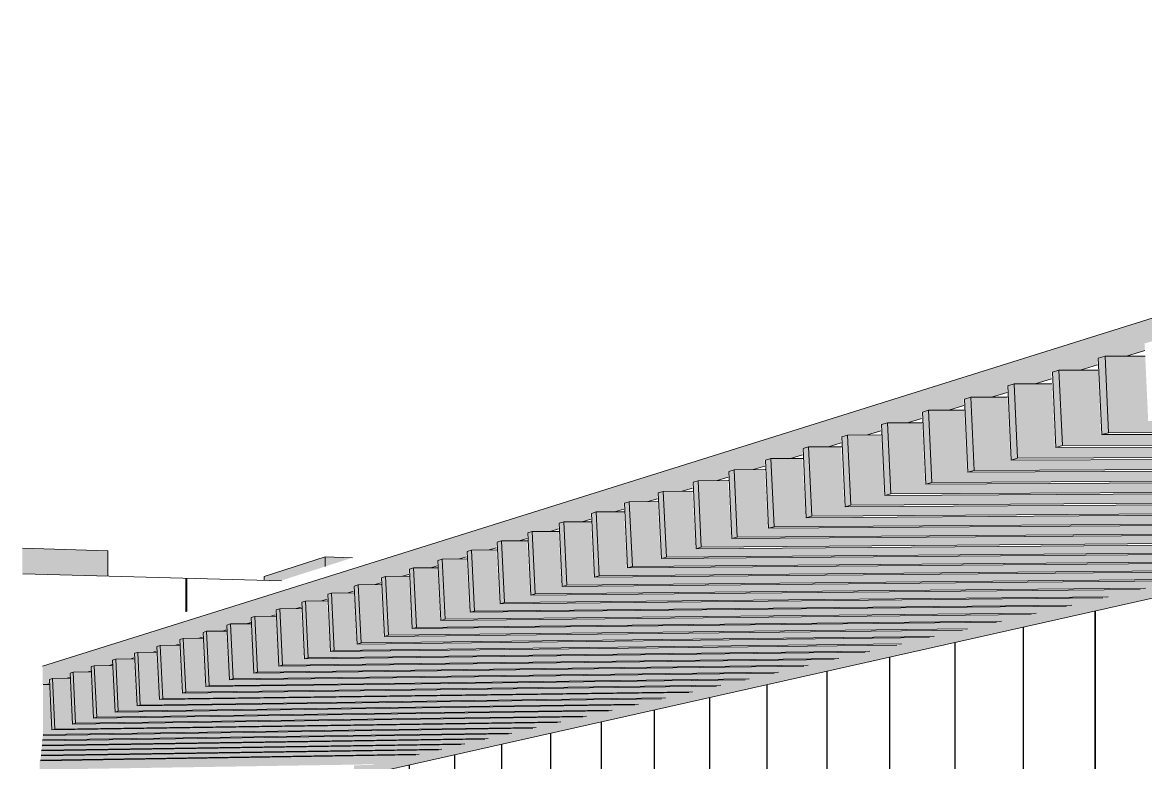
# Model space of a CAD drawing. Header units: inches. Extents: x 30681 to 92461, y -36095 to 66.
# Drawn here: x 30682.535 to 30682.6339, y 60.0481 to 60.1133 of the extents above; entities that cross this region are included whole.
import ezdxf

# ---------------------------------------------------------------- set-up
doc = ezdxf.new("R2010")
doc.units = ezdxf.units.IN
doc.header["$MEASUREMENT"] = 0
for name, color, linetype, lineweight in [('A-CLNG', 13, 'Continuous', 13), ('A-ROOF', 132, 'Continuous', 13), ('A-WALL-PATT', 111, 'Continuous', 13), ('L-SITE-WALL', 31, 'Continuous', 13), ('M-EQPM', 50, 'Continuous', 9), ('S-BEAM', 12, 'Continuous', 9)]:
    doc.layers.add(name, color=color, linetype=linetype, lineweight=lineweight)

# ---------------------------------------------------------------- blocks, each defined once
blk = doc.blocks.new('FP_30-Entrance - Xcel')
at = {"layer": 'A-WALL-PATT', "lineweight": 9}
for p, q in [((-2804.207281, 60.029693), (-2804.207281, 60.06787)), ((-2804.20724, 59.990707), (-2804.20724, 60.067879)), ((-2804.214971, 59.990945), (-2804.214971, 60.066139)), ((-2804.214932, 60.02894), (-2804.214932, 60.066148)), ((-2804.222278, 60.028216), (-2804.222278, 60.064494)), ((-2804.222241, 59.991169), (-2804.222241, 60.064502)), ((-2804.229231, 59.991385), (-2804.229231, 60.062929)), ((-2804.229196, 60.027535), (-2804.229196, 60.062937)), ((-2804.235855, 60.026879), (-2804.235855, 60.061438)), ((-2804.235821, 59.991588), (-2804.235821, 60.061445)), ((-2804.242171, 59.991784), (-2804.242171, 60.060016)), ((-2804.242139, 60.02626), (-2804.242139, 60.060023)), ((-2804.248202, 60.025663), (-2804.248202, 60.058658)), ((-2804.248172, 59.991969), (-2804.248172, 60.058665)), ((-2804.253967, 59.992147), (-2804.253967, 60.05736)), ((-2804.253937, 60.025098), (-2804.253937, 60.057367)), ((-2804.259481, 60.024552), (-2804.259481, 60.056119)), ((-2804.259453, 59.992316), (-2804.259453, 60.056125)), ((-2804.264762, 59.99248), (-2804.264762, 60.05493)), ((-2804.264735, 60.024035), (-2804.264735, 60.054936)), ((-2804.269824, 60.023533), (-2804.269824, 60.05379)), ((-2804.269798, 59.992635), (-2804.269798, 60.053796)), ((-2804.27468, 59.992785), (-2804.27468, 60.052697)), ((-2804.274656, 60.023057), (-2804.274656, 60.052703)), ((-2804.279343, 60.022596), (-2804.279343, 60.051648)), ((-2804.279319, 59.992928), (-2804.279319, 60.051653)), ((-2804.283823, 59.993067), (-2804.283823, 60.050639)), ((-2804.283801, 60.022157), (-2804.283801, 60.050644)), ((-2804.292279, 59.993328), (-2804.292279, 60.048735)), ((-2804.292258, 60.021324), (-2804.292258, 60.04874)), ((-2804.288132, 60.02173), (-2804.288132, 60.049669)), ((-2804.28811, 59.993199), (-2804.28811, 60.049674)), ((-2804.296273, 60.020928), (-2804.296273, 60.047836)), ((-2804.296253, 59.99345), (-2804.296253, 60.047841)), ((-2804.207281, 60.029693), (-2804.214932, 60.02894)), ((-2804.207281, 60.029491), (-2804.214932, 60.028743)), ((-2804.207281, 59.951723), (-2804.207281, 60.029491)), ((-2804.222278, 60.028216), (-2804.229196, 60.027535)), ((-2804.222278, 60.028024), (-2804.229196, 60.027347)), ((-2804.222278, 59.954125), (-2804.222278, 60.028024)), ((-2804.214932, 59.952948), (-2804.214932, 60.028743)), ((-2804.229196, 59.955233), (-2804.229196, 60.027347)), ((-2804.235855, 60.026879), (-2804.242139, 60.02626)), ((-2804.235855, 60.026696), (-2804.242139, 60.026081)), ((-2804.242139, 59.957305), (-2804.242139, 60.026081)), ((-2804.235855, 59.956299), (-2804.235855, 60.026696)), ((-2804.248202, 60.025663), (-2804.253937, 60.025098)), ((-2804.248202, 60.025488), (-2804.253937, 60.024927)), ((-2804.248202, 59.958276), (-2804.248202, 60.025488)), ((-2804.259481, 60.024552), (-2804.264735, 60.024035)), ((-2804.259481, 60.024385), (-2804.264735, 60.023871)), ((-2804.259481, 59.960082), (-2804.259481, 60.024385)), ((-2804.253937, 59.959194), (-2804.253937, 60.024927)), ((-2804.269824, 60.023533), (-2804.274656, 60.023057)), ((-2804.269824, 60.023373), (-2804.274656, 60.022901)), ((-2804.269824, 59.961738), (-2804.269824, 60.023373)), ((-2804.264735, 59.960923), (-2804.264735, 60.023871)), ((-2804.279343, 60.022596), (-2804.283801, 60.022157)), ((-2804.279343, 60.022442), (-2804.283801, 60.022006)), ((-2804.279343, 59.963263), (-2804.279343, 60.022442)), ((-2804.274656, 59.962512), (-2804.274656, 60.022901)), ((-2804.288132, 60.02173), (-2804.292258, 60.021324)), ((-2804.288132, 60.021582), (-2804.292258, 60.021179)), ((-2804.292258, 59.965331), (-2804.292258, 60.021179)), ((-2804.288132, 59.96467), (-2804.288132, 60.021582)), ((-2804.283801, 59.963976), (-2804.283801, 60.022006)), ((-2804.296273, 60.020928), (-2804.300103, 60.020551)), ((-2804.296273, 60.020786), (-2804.300103, 60.020411)), ((-2804.296273, 59.965974), (-2804.296273, 60.020786)), ((-2804.292279, 59.993328), (-2804.296253, 59.99345)), ((-2804.296253, 59.993308), (-2804.292279, 59.993183)), ((-2804.296253, 59.965828), (-2804.296253, 59.993308)), ((-2804.292279, 59.965189), (-2804.292279, 59.993183)), ((-2804.283823, 59.993067), (-2804.28811, 59.993199)), ((-2804.28811, 59.993052), (-2804.283823, 59.992917)), ((-2804.28811, 59.964519), (-2804.28811, 59.993052)), ((-2804.283823, 59.963829), (-2804.283823, 59.992917)), ((-2804.27468, 59.992785), (-2804.279319, 59.992928)), ((-2804.279319, 59.992775), (-2804.27468, 59.992629)), ((-2804.279319, 59.963105), (-2804.279319, 59.992775)), ((-2804.27468, 59.962359), (-2804.27468, 59.992629)), ((-2804.264762, 59.99248), (-2804.269798, 59.992635)), ((-2804.269798, 59.992475), (-2804.264762, 59.992316)), ((-2804.269798, 59.961574), (-2804.269798, 59.992475)), ((-2804.264762, 59.960764), (-2804.264762, 59.992316)), ((-2804.253967, 59.992147), (-2804.259453, 59.992316)), ((-2804.259453, 59.992149), (-2804.253967, 59.991976)), ((-2804.259453, 59.959911), (-2804.259453, 59.992149)), ((-2804.253967, 59.959028), (-2804.253967, 59.991976)), ((-2804.242171, 59.991784), (-2804.248172, 59.991969)), ((-2804.248172, 59.991794), (-2804.242171, 59.991605)), ((-2804.248172, 59.958097), (-2804.248172, 59.991794)), ((-2804.242171, 59.957132), (-2804.242171, 59.991605)), ((-2804.229231, 59.991385), (-2804.235821, 59.991588)), ((-2804.235821, 59.991405), (-2804.229231, 59.991197)), ((-2804.235821, 59.956111), (-2804.235821, 59.991405)), ((-2804.229231, 59.955051), (-2804.229231, 59.991197)), ((-2804.214971, 59.990945), (-2804.222241, 59.991169)), ((-2804.222241, 59.990977), (-2804.214971, 59.990748)), ((-2804.222241, 59.953927), (-2804.222241, 59.990977)), ((-2804.214971, 59.952758), (-2804.214971, 59.990748)), ((-2804.205878, 59.990665), (-2804.20724, 59.990707)), ((-2804.20724, 59.990505), (-2804.205878, 59.990462)), ((-2804.20724, 59.951515), (-2804.20724, 59.990505)), ((-2804.300103, 59.966587), (-2804.296273, 59.965974)), ((-2804.292258, 59.965331), (-2804.288132, 59.96467)), ((-2804.283801, 59.963976), (-2804.279343, 59.963263)), ((-2804.274656, 59.962512), (-2804.269824, 59.961738)), ((-2804.264735, 59.960923), (-2804.259481, 59.960082)), ((-2804.253937, 59.959194), (-2804.248202, 59.958276)), ((-2804.242139, 59.957305), (-2804.235855, 59.956299)), ((-2804.229196, 59.955233), (-2804.222278, 59.954125)), ((-2804.214932, 59.952948), (-2804.207281, 59.951723))]:
    blk.add_line(p, q, dxfattribs=at)
blk = doc.blocks.new('FP_32-Entrance - Xcel')
at = {"layer": 'A-WALL-PATT', "lineweight": 9}
for p, q in [((-2804.315946, 60.061356), (-2804.315946, 60.064319)), ((-2804.315845, 60.061389), (-2804.315845, 60.064316))]:
    blk.add_line(p, q, dxfattribs=at)

msp = doc.modelspace()

# ---------------------------------------------------------------- hatches: boundary and pattern name
at = {"layer": 'A-CLNG'}
msp.add_hatch(color=256, dxfattribs=at).paths.add_polyline_path([(30682.535861, 60.040375), (30682.544131, 60.042267), (30682.544131, 60.042759), (30682.56451, 60.047404), (30682.56589, 60.047346), (30682.56589, 60.047135), (30682.6594, 60.068212), (30682.6594, 60.069032), (30682.665182, 60.07035), (30682.667135, 60.070284), (30682.667135, 60.069929), (30682.703396, 60.078093), (30682.703668, 60.078117), (30682.704333, 60.078234), (30682.704333, 60.078156), (30682.704378, 60.078166), (30682.704378, 60.078277), (30682.805586, 60.101031), (30682.805794, 60.101034), (30682.805794, 60.101099), (30682.806697, 60.101331), (30682.806697, 60.102255), (30682.857817, 60.113867), (30682.857817, 60.114257), (30682.873855, 60.117912), (30682.875364, 60.117853), (30682.954906, 60.135921), (30682.954906, 60.136386), (30683.233541, 60.199932), (30683.233219, 60.199974), (30683.233219, 60.200511), (30683.228742, 60.199487), (30683.201492, 60.201623), (30683.201492, 60.193254), (30683.197036, 60.192235), (30683.171703, 60.194064), (30683.171703, 60.186441), (30683.167555, 60.185492), (30683.143943, 60.187066), (30683.143943, 60.180092), (30683.140072, 60.179207), (30683.118011, 60.180566), (30683.118011, 60.174161), (30683.11439, 60.173333), (30683.093733, 60.174513), (30683.093733, 60.168608), (30683.090339, 60.167832), (30683.070955, 60.16886), (30683.070955, 60.163399), (30683.067767, 60.162669), (30683.049542, 60.163567), (30683.049542, 60.158501), (30683.046542, 60.157815), (30683.029376, 60.158602), (30683.029376, 60.153889), (30683.026547, 60.153242), (30683.01035, 60.153933), (30683.01035, 60.149537), (30683.007679, 60.148927), (30682.99237, 60.149535), (30682.99237, 60.145425), (30682.989844, 60.144847), (30682.975353, 60.145385), (30682.975353, 60.141533), (30682.97296, 60.140986), (30682.959223, 60.141461), (30682.959223, 60.137844), (30682.956953, 60.137325), (30682.943913, 60.137745), (30682.943913, 60.134342), (30682.941756, 60.133849), (30682.929361, 60.134222), (30682.929361, 60.131014), (30682.927309, 60.130545), (30682.915513, 60.130876), (30682.915513, 60.127847), (30682.913559, 60.1274), (30682.902318, 60.127694), (30682.902318, 60.124829), (30682.900455, 60.124403), (30682.889732, 60.124664), (30682.889732, 60.12195), (30682.887954, 60.121544), (30682.877713, 60.121776), (30682.877713, 60.119202), (30682.876015, 60.118813), (30682.866225, 60.119019), (30682.866225, 60.116574), (30682.8646, 60.116202), (30682.855232, 60.116386), (30682.855232, 60.11406), (30682.853676, 60.113704), (30682.844703, 60.113867), (30682.844703, 60.111652), (30682.843212, 60.111311), (30682.834609, 60.111455), (30682.834609, 60.109343), (30682.833179, 60.109016), (30682.824924, 60.109144), (30682.824924, 60.107128), (30682.823552, 60.106814), (30682.815624, 60.106928), (30682.815624, 60.105001), (30682.814306, 60.104699), (30682.806686, 60.1048), (30682.806686, 60.102957), (30682.805419, 60.102667), (30682.79809, 60.102755), (30682.79809, 60.100991), (30682.79687, 60.100712), (30682.789816, 60.100789), (30682.789816, 60.099098), (30682.788641, 60.09883), (30682.781846, 60.098898), (30682.781846, 60.097275), (30682.780714, 60.097016), (30682.774163, 60.097076), (30682.774163, 60.095518), (30682.773003, 60.095269), (30682.766754, 60.09532), (30682.766754, 60.093824), (30682.765701, 60.093583), (30682.759603, 60.093627), (30682.759603, 60.092188), (30682.758586, 60.091956), (30682.752697, 60.091994), (30682.752697, 60.090609), (30682.751714, 60.090384), (30682.746023, 60.090416), (30682.746023, 60.089082), (30682.745074, 60.088865), (30682.739571, 60.088892), (30682.739571, 60.087607), (30682.738488, 60.087397), (30682.733329, 60.087419), (30682.733329, 60.086179), (30682.73244, 60.085976), (30682.727287, 60.085993), (30682.727287, 60.084797), (30682.726427, 60.0846), (30682.721436, 60.084614), (30682.721418, 60.083455), (30682.720602, 60.083268), (30682.715767, 60.083269), (30682.715767, 60.082162), (30682.714959, 60.081977), (30682.710271, 60.081984), (30682.710271, 60.080905), (30682.709487, 60.080726), (30682.70494, 60.08073), (30682.70494, 60.079686), (30682.704181, 60.079512), (30682.699768, 60.079513), (30682.699768, 60.078503), (30682.699031, 60.078335), (30682.694748, 60.078333), (30682.694748, 60.077355), (30682.694032, 60.077191), (30682.689872, 60.077178), (30682.689872, 60.07624), (30682.689176, 60.076081), (30682.685135, 60.076075), (30682.685125, 60.075154), (30682.684458, 60.075002), (30682.68053, 60.074994), (30682.68053, 60.074103), (30682.679873, 60.073953), (30682.676053, 60.073944), (30682.676053, 60.073079), (30682.675413, 60.072933), (30682.671697, 60.072922), (30682.671697, 60.072083), (30682.671075, 60.071941), (30682.667459, 60.071929), (30682.667459, 60.071114), (30682.666854, 60.070975), (30682.663334, 60.07096), (30682.663334, 60.07017), (30682.662744, 60.070035), (30682.659316, 60.070021), (30682.659316, 60.069251), (30682.658742, 60.06912), (30682.655402, 60.069104), (30682.655402, 60.068356), (30682.654843, 60.068228), (30682.651588, 60.068212), (30682.651588, 60.067484), (30682.651043, 60.067359), (30682.647871, 60.067342), (30682.647871, 60.066633), (30682.647339, 60.066512), (30682.644245, 60.066494), (30682.644245, 60.065804), (30682.643727, 60.065686), (30682.640709, 60.065667), (30682.640709, 60.064996), (30682.640204, 60.06488), (30682.637259, 60.06486), (30682.637259, 60.064206), (30682.636765, 60.064094), (30682.633892, 60.064073), (30682.633892, 60.063436), (30682.63341, 60.063326), (30682.630604, 60.063305), (30682.630604, 60.062684), (30682.630133, 60.062577), (30682.627393, 60.062556), (30682.627393, 60.06195), (30682.626934, 60.061845), (30682.624257, 60.061823), (30682.624257, 60.061233), (30682.623808, 60.06113), (30682.621193, 60.061108), (30682.621193, 60.060532), (30682.620754, 60.060431), (30682.618197, 60.060393), (30682.618197, 60.059847), (30682.617769, 60.059749), (30682.615269, 60.059726), (30682.615269, 60.059177), (30682.61485, 60.059081), (30682.612406, 60.059059), (30682.612406, 60.058522), (30682.611996, 60.058428), (30682.609606, 60.058406), (30682.609606, 60.057882), (30682.609204, 60.05779), (30682.606866, 60.057767), (30682.606866, 60.057255), (30682.606473, 60.057165), (30682.604184, 60.057142), (30682.604184, 60.056642), (30682.6038, 60.056554), (30682.60156, 60.056531), (30682.60156, 60.056042), (30682.601184, 60.055956), (30682.59899, 60.055932), (30682.598984, 60.055453), (30682.598622, 60.05537), (30682.596474, 60.055346), (30682.596474, 60.054878), (30682.596114, 60.054796), (30682.59398, 60.054772), (30682.59398, 60.054308), (30682.593657, 60.054234), (30682.591596, 60.054211), (30682.591596, 60.053763), (30682.59125, 60.053683), (30682.58923, 60.05363), (30682.58923, 60.053222), (30682.588891, 60.053144), (30682.586912, 60.05312), (30682.586912, 60.052691), (30682.586579, 60.052615), (30682.584639, 60.052592), (30682.584639, 60.052171), (30682.584313, 60.052097), (30682.582371, 60.052073), (30682.582371, 60.051653), (30682.582091, 60.051589), (30682.580225, 60.051549), (30682.580225, 60.051162), (30682.579912, 60.05109), (30682.578082, 60.051036), (30682.578082, 60.050672), (30682.577774, 60.050601), (30682.575979, 60.050578), (30682.575979, 60.050191), (30682.575677, 60.050122), (30682.573916, 60.050099), (30682.573916, 60.049719), (30682.57362, 60.049651), (30682.571891, 60.049628), (30682.571891, 60.049256), (30682.5716, 60.049189), (30682.569904, 60.049166), (30682.569904, 60.048801), (30682.569618, 60.048736), (30682.566037, 60.048687), (30682.566037, 60.047917), (30682.565762, 60.047854), (30682.564156, 60.047831), (30682.564156, 60.047487), (30682.563886, 60.047425), (30682.562308, 60.047402), (30682.562308, 60.047064), (30682.562043, 60.047003), (30682.560493, 60.046981), (30682.560493, 60.046649), (30682.560232, 60.046589), (30682.556957, 60.046537), (30682.556957, 60.04584), (30682.556705, 60.045783), (30682.553541, 60.045735), (30682.553541, 60.045059), (30682.553298, 60.045003), (30682.551877, 60.044962), (30682.551877, 60.044678), (30682.551638, 60.044624), (30682.548631, 60.044577), (30682.548631, 60.043936), (30682.5484, 60.043883), (30682.547048, 60.043832), (30682.547048, 60.043574), (30682.546821, 60.043522), (30682.543959, 60.043476), (30682.543959, 60.042868), (30682.543739, 60.042817), (30682.542452, 60.042796), (30682.542452, 60.042523), (30682.542236, 60.042473), (30682.538073, 60.042374), (30682.538073, 60.041521), (30682.537867, 60.041474), (30682.535861, 60.04144), (30682.535861, 60.040858)], flags=0)
at = {"layer": 'A-ROOF'}
msp.add_hatch(color=256, dxfattribs=at).paths.add_polyline_path([(30682.53673, 60.054951), (30682.537115, 60.054955), (30682.537291, 60.055009), (30682.537271, 60.055408), (30682.537533, 60.055488), (30682.538912, 60.055502), (30682.539107, 60.055562), (30682.539087, 60.055965), (30682.539354, 60.056047), (30682.540746, 60.05606), (30682.54096, 60.056125), (30682.54094, 60.056533), (30682.541212, 60.056616), (30682.542617, 60.05663), (30682.542851, 60.056701), (30682.542831, 60.057113), (30682.543108, 60.057198), (30682.544527, 60.057211), (30682.544781, 60.057288), (30682.544761, 60.057704), (30682.545044, 60.057791), (30682.546476, 60.057804), (30682.546752, 60.057888), (30682.546731, 60.058308), (30682.54702, 60.058397), (30682.548466, 60.05841), (30682.548764, 60.0585), (30682.548743, 60.058925), (30682.549038, 60.059016), (30682.550498, 60.059028), (30682.550819, 60.059126), (30682.550798, 60.059555), (30682.5511, 60.059648), (30682.552574, 60.05966), (30682.552919, 60.059765), (30682.552897, 60.060199), (30682.553206, 60.060293), (30682.554694, 60.060305), (30682.555064, 60.060418), (30682.555043, 60.060856), (30682.555358, 60.060953), (30682.556861, 60.060964), (30682.557257, 60.061085), (30682.557235, 60.061529), (30682.557558, 60.061627), (30682.559076, 60.061638), (30682.559499, 60.061767), (30682.559477, 60.062216), (30682.559806, 60.062317), (30682.56134, 60.062328), (30682.561791, 60.062465), (30682.561769, 60.062918), (30682.562106, 60.063022), (30682.563656, 60.063032), (30682.564136, 60.063178), (30682.564114, 60.063637), (30682.564459, 60.063743), (30682.566024, 60.063753), (30682.566535, 60.063909), (30682.566513, 60.064373), (30682.566866, 60.064481), (30682.568448, 60.06449), (30682.568991, 60.064656), (30682.568968, 60.065125), (30682.569329, 60.065236), (30682.570927, 60.065245), (30682.571504, 60.065421), (30682.571481, 60.065896), (30682.57185, 60.066009), (30682.573466, 60.066018), (30682.574077, 60.066204), (30682.574054, 60.066685), (30682.574433, 60.066801), (30682.576066, 60.066809), (30682.576713, 60.067006), (30682.57669, 60.067492), (30682.577077, 60.067611), (30682.578728, 60.067619), (30682.579414, 60.067828), (30682.57939, 60.06832), (30682.579787, 60.068442), (30682.581456, 60.068449), (30682.582181, 60.06867), (30682.582157, 60.069169), (30682.582564, 60.069293), (30682.584252, 60.0693), (30682.585018, 60.069533), (30682.584994, 60.070038), (30682.585412, 60.070166), (30682.587118, 60.070172), (30682.587928, 60.070419), (30682.587903, 60.07093), (30682.588331, 60.071061), (30682.590057, 60.071067), (30682.590912, 60.071327), (30682.590887, 60.071845), (30682.591327, 60.07198), (30682.593073, 60.071984), (30682.593975, 60.072259), (30682.59395, 60.072784), (30682.5944, 60.072922), (30682.596167, 60.072926), (30682.597118, 60.073215), (30682.597093, 60.073747), (30682.597556, 60.073889), (30682.599343, 60.073892), (30682.600346, 60.074198), (30682.60032, 60.074737), (30682.600796, 60.074882), (30682.602604, 60.074885), (30682.603662, 60.075207), (30682.603636, 60.075753), (30682.604124, 60.075903), (30682.605954, 60.075904), (30682.607069, 60.076244), (30682.607042, 60.076797), (30682.607544, 60.076951), (30682.609397, 60.076952), (30682.610571, 60.077309), (30682.610544, 60.077871), (30682.611061, 60.078029), (30682.612936, 60.078029), (30682.614173, 60.078405), (30682.614146, 60.078975), (30682.614677, 60.079138), (30682.616575, 60.079137), (30682.617878, 60.079533), (30682.617851, 60.080111), (30682.618397, 60.080278), (30682.62032, 60.080276), (30682.621691, 60.080694), (30682.621664, 60.08128), (30682.622226, 60.081452), (30682.624173, 60.081449), (30682.625618, 60.081888), (30682.62559, 60.082483), (30682.626169, 60.082661), (30682.628141, 60.082656), (30682.629662, 60.083119), (30682.629634, 60.083723), (30682.63023, 60.083906), (30682.632229, 60.0839), (30682.63383, 60.084387), (30682.633801, 60.085001), (30682.634416, 60.085189), (30682.636445, 60.085183), (30682.638127, 60.085695), (30682.638097, 60.086318), (30682.638732, 60.086512), (30682.640792, 60.086506), (30682.642559, 60.087044), (30682.642529, 60.087676), (30682.643184, 60.087877), (30682.645276, 60.087871), (30682.647133, 60.088436), (30682.647103, 60.089078), (30682.647778, 60.089286), (30682.649904, 60.089279), (30682.651855, 60.089873), (30682.651825, 60.090526), (30682.652523, 60.09074), (30682.654683, 60.090733), (30682.656734, 60.091358), (30682.656703, 60.092022), (30682.657424, 60.092243), (30682.65962, 60.092236), (30682.661776, 60.092892), (30682.661745, 60.093567), (30682.662491, 60.093796), (30682.664723, 60.093789), (30682.666991, 60.094479), (30682.666959, 60.095166), (30682.667731, 60.095402), (30682.670001, 60.095395), (30682.672387, 60.096121), (30682.672355, 60.09682), (30682.673153, 60.097065), (30682.675462, 60.097057), (30682.677974, 60.097821), (30682.677942, 60.098532), (30682.678768, 60.098786), (30682.681118, 60.098778), (30682.683762, 60.099583), (30682.683729, 60.100307), (30682.684586, 60.100569), (30682.686978, 60.100561), (30682.689763, 60.101409), (30682.689729, 60.102146), (30682.690618, 60.102419), (30682.693053, 60.10241), (30682.695987, 60.103303), (30682.695953, 60.104054), (30682.696876, 60.104337), (30682.69941, 60.104345), (30682.702449, 60.10527), (30682.702414, 60.106035), (30682.703372, 60.106329), (30682.705899, 60.106319), (30682.709161, 60.107312), (30682.709126, 60.108092), (30682.710122, 60.108398), (30682.712697, 60.108388), (30682.716139, 60.109436), (30682.716104, 60.110231), (30682.717139, 60.110549), (30682.719765, 60.110539), (30682.723399, 60.111645), (30682.723363, 60.112457), (30682.72444, 60.112787), (30682.727119, 60.112777), (30682.730958, 60.113945), (30682.730921, 60.114774), (30682.732043, 60.115118), (30682.734776, 60.115107), (30682.738835, 60.116343), (30682.738797, 60.117189), (30682.739968, 60.117547), (30682.74262, 60.117494), (30682.747051, 60.118843), (30682.747012, 60.119707), (30682.748233, 60.120081), (30682.750932, 60.120024), (30682.755627, 60.121453), (30682.755588, 60.122336), (30682.756863, 60.122727), (30682.759609, 60.122665), (30682.764588, 60.12418), (30682.764549, 60.125083), (30682.765882, 60.125492), (30682.768677, 60.125424), (30682.773962, 60.127032), (30682.773921, 60.127956), (30682.775317, 60.128384), (30682.778162, 60.128311), (30682.783775, 60.130019), (30682.783734, 60.130964), (30682.785196, 60.131413), (30682.788094, 60.131333), (30682.794062, 60.133149), (30682.79402, 60.134118), (30682.795553, 60.134588), (30682.798506, 60.134501), (30682.804856, 60.136434), (30682.804813, 60.137426), (30682.806423, 60.13792), (30682.809432, 60.137826), (30682.816196, 60.139885), (30682.816152, 60.140903), (30682.817845, 60.141422), (30682.820912, 60.14132), (30682.822995, 60.141954), (30682.822806, 60.146377), (30682.53673, 60.05657), (30682.53673, 60.056191)], flags=0)
at = {"layer": 'M-EQPM'}
for points in [[(30682.542489, 60.064512), (30682.542489, 60.066746), (30682.53496, 60.066962), (30682.53496, 60.064721)], [(30682.557687, 60.064094), (30682.56164, 60.065354), (30682.56164, 60.066197), (30682.556246, 60.064457), (30682.556246, 60.064135)], [(30682.56164, 60.065354), (30682.564033, 60.066129), (30682.56164, 60.066197), (30682.56164, 60.065779)]]:
    msp.add_hatch(color=256, dxfattribs=at).paths.add_polyline_path(points, flags=0)
at = {"layer": 'S-BEAM'}
for points in [[(30682.63004, 60.076979), (30682.630637, 60.077147), (30682.630327, 60.083893), (30682.62973, 60.08371), (30682.629998, 60.077879)], [(30682.630637, 60.077147), (30682.694748, 60.077355), (30682.694748, 60.078333), (30682.634129, 60.078164), (30682.633866, 60.083894), (30682.630327, 60.083893)], [(30682.625991, 60.075839), (30682.626571, 60.076003), (30682.626265, 60.082648), (30682.625685, 60.08247)], [(30682.626571, 60.076003), (30682.689872, 60.07624), (30682.689872, 60.077188), (30682.629959, 60.076989), (30682.629698, 60.082651), (30682.626265, 60.082648)], [(30682.62206, 60.074733), (30682.622623, 60.074892), (30682.622321, 60.08144), (30682.621759, 60.081267), (30682.622042, 60.075137)], [(30682.622623, 60.074892), (30682.685135, 60.075156), (30682.685135, 60.076075), (30682.625912, 60.075849), (30682.625654, 60.081444), (30682.622321, 60.08144), (30682.622612, 60.075135)], [(30682.618243, 60.073659), (30682.61879, 60.073813), (30682.618491, 60.080266), (30682.617945, 60.080099), (30682.618174, 60.075146)], [(30682.61879, 60.073813), (30682.68053, 60.074103), (30682.68053, 60.074994), (30682.621983, 60.074742), (30682.621728, 60.080272), (30682.618491, 60.080266), (30682.618728, 60.075145)], [(30682.614533, 60.072615), (30682.615065, 60.072764), (30682.61477, 60.079126), (30682.614239, 60.078963), (30682.614416, 60.075156)], [(30682.615065, 60.072764), (30682.676053, 60.073079), (30682.676053, 60.073944), (30682.618168, 60.073667), (30682.617915, 60.079133), (30682.61477, 60.079126), (30682.614954, 60.075154)], [(30682.610928, 60.0716), (30682.611444, 60.071745), (30682.611153, 60.078018), (30682.610637, 60.07786), (30682.610762, 60.075165)], [(30682.611444, 60.071745), (30682.671697, 60.072083), (30682.671697, 60.072922), (30682.61446, 60.072623), (30682.61421, 60.078026), (30682.611153, 60.078018), (30682.611286, 60.075164)], [(30682.607421, 60.070613), (30682.607924, 60.070754), (30682.607636, 60.07694), (30682.607134, 60.076786), (30682.607209, 60.075174)], [(30682.607924, 60.070754), (30682.667459, 60.071114), (30682.667459, 60.071929), (30682.610856, 60.071608), (30682.610608, 60.07695), (30682.607636, 60.07694), (30682.607719, 60.075173)], [(30682.60401, 60.069653), (30682.604499, 60.06979), (30682.604215, 60.075892), (30682.603727, 60.075742), (30682.603753, 60.075183)], [(30682.604499, 60.06979), (30682.663334, 60.07017), (30682.663334, 60.070962), (30682.607351, 60.070621), (30682.607064, 60.075903), (30682.604215, 60.075892), (30682.604248, 60.075182)], [(30682.600691, 60.068719), (30682.601167, 60.068853), (30682.600886, 60.074872), (30682.600411, 60.074726)], [(30682.601167, 60.068853), (30682.659316, 60.069251), (30682.659316, 60.070021), (30682.603942, 60.06966), (30682.603658, 60.074884), (30682.600886, 60.074872)], [(30682.597459, 60.067809), (30682.597923, 60.067939), (30682.597645, 60.073879), (30682.597182, 60.073737)], [(30682.597923, 60.067939), (30682.655402, 60.068356), (30682.655402, 60.069104), (30682.600624, 60.068726), (30682.600344, 60.073891), (30682.597645, 60.073879)], [(30682.594312, 60.066923), (30682.594763, 60.06705), (30682.594489, 60.072912), (30682.594038, 60.072774)], [(30682.594763, 60.06705), (30682.651588, 60.067484), (30682.651588, 60.068212), (30682.597394, 60.067816), (30682.597117, 60.072925), (30682.594489, 60.072912)], [(30682.591246, 60.06606), (30682.591686, 60.066184), (30682.591415, 60.07197), (30682.590975, 60.071835)], [(30682.591686, 60.066184), (30682.647871, 60.066633), (30682.647871, 60.067342), (30682.594248, 60.06693), (30682.593975, 60.071984), (30682.591415, 60.07197)], [(30682.588258, 60.065219), (30682.588687, 60.06534), (30682.588419, 60.071052), (30682.587991, 60.070921)], [(30682.588687, 60.06534), (30682.644245, 60.065804), (30682.644245, 60.066494), (30682.591184, 60.066067), (30682.590913, 60.071066), (30682.588419, 60.071052)], [(30682.585345, 60.0644), (30682.585763, 60.064517), (30682.585498, 60.070157), (30682.585081, 60.070029)], [(30682.585763, 60.064517), (30682.640709, 60.064996), (30682.640709, 60.065667), (30682.588197, 60.065225), (30682.58793, 60.070172), (30682.585498, 60.070157)], [(30682.582505, 60.0636), (30682.582912, 60.063715), (30682.58265, 60.069284), (30682.582243, 60.06916)], [(30682.582912, 60.063715), (30682.637259, 60.064206), (30682.637259, 60.06486), (30682.585285, 60.064405), (30682.585021, 60.0693), (30682.58265, 60.069284)], [(30682.57703, 60.062059), (30682.577418, 60.062169), (30682.577162, 60.067603), (30682.576774, 60.067484)], [(30682.577418, 60.062169), (30682.630604, 60.062684), (30682.630604, 60.063305), (30682.579677, 60.062826), (30682.579418, 60.067619), (30682.577162, 60.067603)], [(30682.579734, 60.06282), (30682.580131, 60.062932), (30682.579873, 60.068433), (30682.579475, 60.068311)], [(30682.580131, 60.062932), (30682.633892, 60.063436), (30682.633892, 60.064073), (30682.582446, 60.063606), (30682.582185, 60.068449), (30682.579873, 60.068433)], [(30682.574391, 60.061317), (30682.57477, 60.061423), (30682.574517, 60.066792), (30682.574138, 60.066676)], [(30682.57477, 60.061423), (30682.627393, 60.06195), (30682.627393, 60.062556), (30682.576974, 60.062064), (30682.576718, 60.066809), (30682.574517, 60.066792)], [(30682.571814, 60.060591), (30682.572184, 60.060695), (30682.571934, 60.066001), (30682.571564, 60.065887), (30682.571782, 60.061265)], [(30682.572184, 60.060695), (30682.624257, 60.061233), (30682.624257, 60.061823), (30682.574336, 60.061322), (30682.574083, 60.066018), (30682.571934, 60.066001), (30682.572157, 60.061264)], [(30682.569298, 60.059883), (30682.569659, 60.059985), (30682.569411, 60.065228), (30682.56905, 60.065117), (30682.569232, 60.061271)], [(30682.569659, 60.059985), (30682.621193, 60.060532), (30682.621193, 60.061108), (30682.571761, 60.060596), (30682.571511, 60.065245), (30682.569411, 60.065228), (30682.569599, 60.06127)], [(30682.564438, 60.058515), (30682.564783, 60.058612), (30682.56454, 60.063735), (30682.564195, 60.06363), (30682.564307, 60.061281)], [(30682.564783, 60.058612), (30682.615269, 60.059205), (30682.615269, 60.059726), (30682.566788, 60.059196), (30682.566543, 60.063753), (30682.56454, 60.063735), (30682.564656, 60.06128)], [(30682.56684, 60.059191), (30682.567193, 60.059291), (30682.566948, 60.064473), (30682.566595, 60.064365), (30682.566741, 60.061276)], [(30682.567193, 60.059291), (30682.618197, 60.059847), (30682.618197, 60.060409), (30682.569245, 60.059888), (30682.568998, 60.064491), (30682.566948, 60.064473), (30682.567099, 60.061275)], [(30682.56209, 60.057854), (30682.562427, 60.057949), (30682.562187, 60.063014), (30682.56185, 60.062911), (30682.561927, 60.061286)], [(30682.562427, 60.057949), (30682.612406, 60.058528), (30682.612406, 60.059059), (30682.564387, 60.05852), (30682.564145, 60.063032), (30682.562187, 60.063014), (30682.562269, 60.061285)], [(30682.55755, 60.056577), (30682.557872, 60.056667), (30682.557637, 60.06162), (30682.557315, 60.061521), (30682.557326, 60.061295)], [(30682.557872, 60.056667), (30682.606866, 60.057255), (30682.606866, 60.057767), (30682.559746, 60.057212), (30682.559509, 60.061639), (30682.557637, 60.06162), (30682.557652, 60.061294)], [(30682.559794, 60.057208), (30682.560124, 60.057301), (30682.559887, 60.062309), (30682.559557, 60.062208), (30682.559601, 60.06129)], [(30682.560124, 60.057301), (30682.609606, 60.057882), (30682.609606, 60.058406), (30682.562041, 60.057859), (30682.561801, 60.062328), (30682.559887, 60.062309), (30682.559935, 60.06129)], [(30682.555354, 60.055959), (30682.55567, 60.056047), (30682.555437, 60.060946), (30682.555121, 60.060849)], [(30682.55567, 60.056047), (30682.604184, 60.05668), (30682.604184, 60.057142), (30682.557502, 60.056581), (30682.557267, 60.060964), (30682.555437, 60.060946)], [(30682.551104, 60.054762), (30682.551406, 60.054847), (30682.551177, 60.059641), (30682.550876, 60.059548)], [(30682.551406, 60.054847), (30682.59899, 60.055454), (30682.59899, 60.055932), (30682.55316, 60.055358), (30682.55293, 60.05966), (30682.551177, 60.059641)], [(30682.553206, 60.055354), (30682.553515, 60.055441), (30682.553284, 60.060286), (30682.552976, 60.060192)], [(30682.553515, 60.055441), (30682.60156, 60.056059), (30682.60156, 60.056531), (30682.555308, 60.055962), (30682.555075, 60.060305), (30682.553284, 60.060286)], [(30682.549046, 60.054183), (30682.54934, 60.054307), (30682.549115, 60.059009), (30682.54882, 60.058919), (30682.54904, 60.054307)], [(30682.549342, 60.054266), (30682.596474, 60.054878), (30682.596474, 60.055346), (30682.551059, 60.054766), (30682.550831, 60.059028), (30682.549115, 60.059009), (30682.54934, 60.054307)], [(30682.545058, 60.053061), (30682.545342, 60.053141), (30682.54512, 60.057785), (30682.544836, 60.057698), (30682.544998, 60.054315)], [(30682.545342, 60.053141), (30682.591596, 60.053763), (30682.591596, 60.054211), (30682.546988, 60.053619), (30682.546764, 60.057804), (30682.54512, 60.057785), (30682.545286, 60.054314)], [(30682.547031, 60.053616), (30682.547321, 60.053698), (30682.547097, 60.058391), (30682.546807, 60.058302), (30682.546998, 60.054311)], [(30682.547321, 60.053698), (30682.593981, 60.054318), (30682.593981, 60.054772), (30682.549002, 60.054187), (30682.548776, 60.058409), (30682.547097, 60.058391), (30682.547291, 60.05431)], [(30682.543126, 60.052517), (30682.543403, 60.052595), (30682.543184, 60.057192), (30682.542906, 60.057106), (30682.543039, 60.054318)], [(30682.543403, 60.052595), (30682.58923, 60.053222), (30682.58923, 60.05366), (30682.545016, 60.053064), (30682.544794, 60.05721), (30682.543184, 60.057192), (30682.543321, 60.054318)], [(30682.539377, 60.051462), (30682.539644, 60.051537), (30682.539428, 60.056041), (30682.539161, 60.055959), (30682.53924, 60.054325)], [(30682.539644, 60.051537), (30682.584639, 60.052171), (30682.584639, 60.052592), (30682.541191, 60.051987), (30682.540974, 60.05606), (30682.539428, 60.056041), (30682.53951, 60.054325)], [(30682.541232, 60.051984), (30682.541504, 60.052061), (30682.541287, 60.05661), (30682.541015, 60.056527), (30682.54112, 60.054322)], [(30682.541504, 60.052061), (30682.586912, 60.052691), (30682.586912, 60.05312), (30682.543084, 60.05252), (30682.542865, 60.056629), (30682.541287, 60.05661), (30682.541396, 60.054321)], [(30682.536778, 60.050531), (30682.580225, 60.051162), (30682.580225, 60.051565), (30682.537519, 60.050953), (30682.537306, 60.054954), (30682.536778, 60.054948), (30682.536778, 60.054331)], [(30682.537558, 60.05095), (30682.53782, 60.051024), (30682.537606, 60.055483), (30682.537345, 60.055403), (30682.537397, 60.054329)], [(30682.53782, 60.051024), (30682.582372, 60.051661), (30682.582372, 60.052073), (30682.539337, 60.051465), (30682.539121, 60.055501), (30682.537606, 60.055483), (30682.537662, 60.054328)], [(30682.536733, 60.050063), (30682.578082, 60.050672), (30682.578082, 60.051067), (30682.536733, 60.050451)], [(30682.536646, 60.049156), (30682.573916, 60.049719), (30682.573916, 60.050099), (30682.536646, 60.049542), (30682.536646, 60.049477)], [(30682.536689, 60.049605), (30682.575979, 60.050191), (30682.575979, 60.050578), (30682.536689, 60.049959)], [(30682.536562, 60.048285), (30682.569904, 60.048801), (30682.569904, 60.049166), (30682.536562, 60.048656), (30682.536562, 60.04854)], [(30682.536603, 60.048716), (30682.571891, 60.049256), (30682.571891, 60.049628), (30682.536603, 60.049073), (30682.536603, 60.049004)], [(30682.536481, 60.047449), (30682.566037, 60.047917), (30682.566037, 60.048687), (30682.536481, 60.048229), (30682.536481, 60.048087)]]:
    msp.add_hatch(color=256, dxfattribs=at).paths.add_polyline_path(points, flags=0)

# ---------------------------------------------------------------- linework, layer by layer
at = {"layer": 'A-ROOF'}
for p, q in [((30682.53673, 60.05657), (30682.822806, 60.146377)), ((30682.63383, 60.084387), (30682.632228, 60.0839)), ((30682.629662, 60.083119), (30682.628141, 60.082656)), ((30682.625618, 60.081888), (30682.624173, 60.081449)), ((30682.621691, 60.080694), (30682.62032, 60.080276)), ((30682.617878, 60.079533), (30682.616575, 60.079137)), ((30682.614173, 60.078405), (30682.612936, 60.078029)), ((30682.610571, 60.077309), (30682.609397, 60.076952)), ((30682.607069, 60.076244), (30682.605954, 60.075904)), ((30682.603662, 60.075207), (30682.602604, 60.074885)), ((30682.600346, 60.074198), (30682.599343, 60.073892)), ((30682.597118, 60.073215), (30682.596167, 60.072926)), ((30682.593975, 60.072259), (30682.593073, 60.071984)), ((30682.590912, 60.071327), (30682.590057, 60.071067)), ((30682.585018, 60.069533), (30682.584252, 60.0693)), ((30682.587928, 60.070419), (30682.587118, 60.070172)), ((30682.582181, 60.06867), (30682.581456, 60.068449)), ((30682.579414, 60.067828), (30682.578728, 60.067619)), ((30682.576713, 60.067006), (30682.576066, 60.066809)), ((30682.574077, 60.066204), (30682.573466, 60.066018)), ((30682.568991, 60.064656), (30682.568448, 60.06449)), ((30682.571504, 60.065421), (30682.570927, 60.065245)), ((30682.566535, 60.063909), (30682.566024, 60.063753)), ((30682.564136, 60.063178), (30682.563656, 60.063032)), ((30682.559499, 60.061767), (30682.559076, 60.061638)), ((30682.561791, 60.062465), (30682.56134, 60.062328)), ((30682.557257, 60.061085), (30682.556861, 60.060964)), ((30682.552919, 60.059765), (30682.552574, 60.05966)), ((30682.555064, 60.060418), (30682.554694, 60.060305)), ((30682.550819, 60.059126), (30682.550498, 60.059028)), ((30682.546752, 60.057888), (30682.546476, 60.057804)), ((30682.548764, 60.0585), (30682.548466, 60.05841)), ((30682.542851, 60.056701), (30682.542617, 60.05663)), ((30682.544781, 60.057288), (30682.544527, 60.057211)), ((30682.54096, 60.056125), (30682.540746, 60.05606)), ((30682.537291, 60.055009), (30682.537115, 60.054955)), ((30682.539107, 60.055562), (30682.538912, 60.055502))]:
    msp.add_line(p, q, dxfattribs=at)
at = {"layer": 'L-SITE-WALL'}
for p, q in [((30682.659418, 60.068186), (30682.565193, 60.046974)), ((30682.557777, 60.064086), (30682.535002, 60.064717))]:
    msp.add_line(p, q, dxfattribs=at)
at = {"layer": 'M-EQPM'}
for p, q in [((30682.53496, 60.066962), (30682.542489, 60.066746)), ((30682.542489, 60.064512), (30682.542489, 60.066746)), ((30682.556246, 60.064457), (30682.56164, 60.066197)), ((30682.56164, 60.066197), (30682.564033, 60.066129)), ((30682.56164, 60.065354), (30682.56164, 60.066197)), ((30682.556246, 60.064457), (30682.556246, 60.064135))]:
    msp.add_line(p, q, dxfattribs=at)
at = {"layer": 'S-BEAM'}
for p, q in [((30682.630327, 60.083893), (30682.62973, 60.08371)), ((30682.62973, 60.08371), (30682.63004, 60.076979)), ((30682.630327, 60.083893), (30682.633866, 60.083894)), ((30682.630637, 60.077147), (30682.630327, 60.083893)), ((30682.626265, 60.082648), (30682.625685, 60.08247)), ((30682.625685, 60.08247), (30682.625991, 60.075839)), ((30682.626265, 60.082648), (30682.629698, 60.082651)), ((30682.626571, 60.076003), (30682.626265, 60.082648)), ((30682.622321, 60.08144), (30682.621759, 60.081267)), ((30682.622321, 60.08144), (30682.625654, 60.081444)), ((30682.622623, 60.074892), (30682.622321, 60.08144)), ((30682.621759, 60.081267), (30682.62206, 60.074733)), ((30682.618491, 60.080266), (30682.617945, 60.080099)), ((30682.617945, 60.080099), (30682.618243, 60.073659)), ((30682.618491, 60.080266), (30682.621728, 60.080272)), ((30682.61879, 60.073813), (30682.618491, 60.080266)), ((30682.61477, 60.079126), (30682.614239, 60.078963)), ((30682.614239, 60.078963), (30682.614533, 60.072615)), ((30682.61477, 60.079126), (30682.617915, 60.079133)), ((30682.615065, 60.072764), (30682.61477, 60.079126)), ((30682.611153, 60.078018), (30682.610637, 60.07786)), ((30682.610637, 60.07786), (30682.610928, 60.0716)), ((30682.611153, 60.078018), (30682.61421, 60.078026)), ((30682.611444, 60.071745), (30682.611153, 60.078018)), ((30682.607636, 60.07694), (30682.607134, 60.076786)), ((30682.607134, 60.076786), (30682.607421, 60.070613)), ((30682.607636, 60.07694), (30682.610608, 60.07695)), ((30682.607924, 60.070754), (30682.607636, 60.07694)), ((30682.63004, 60.076979), (30682.694032, 60.077191)), ((30682.63004, 60.076979), (30682.630637, 60.077147)), ((30682.630637, 60.077147), (30682.694748, 60.077355)), ((30682.604215, 60.075892), (30682.603727, 60.075742)), ((30682.603727, 60.075742), (30682.60401, 60.069653)), ((30682.604215, 60.075892), (30682.607106, 60.075903)), ((30682.604499, 60.06979), (30682.604215, 60.075892)), ((30682.625991, 60.075839), (30682.689176, 60.076081)), ((30682.625991, 60.075839), (30682.626571, 60.076003)), ((30682.626571, 60.076003), (30682.689872, 60.07624)), ((30682.600886, 60.074872), (30682.600411, 60.074726)), ((30682.600411, 60.074726), (30682.600691, 60.068719)), ((30682.600886, 60.074872), (30682.603699, 60.074884)), ((30682.601167, 60.068853), (30682.600886, 60.074872)), ((30682.62206, 60.074733), (30682.684458, 60.075002)), ((30682.62206, 60.074733), (30682.622623, 60.074892)), ((30682.622623, 60.074892), (30682.685135, 60.075156)), ((30682.597645, 60.073879), (30682.597182, 60.073737)), ((30682.597182, 60.073737), (30682.597459, 60.067809)), ((30682.597645, 60.073879), (30682.600383, 60.073892)), ((30682.597923, 60.067939), (30682.597645, 60.073879)), ((30682.618243, 60.073659), (30682.679873, 60.073953)), ((30682.618243, 60.073659), (30682.61879, 60.073813)), ((30682.61879, 60.073813), (30682.68053, 60.074103)), ((30682.594489, 60.072912), (30682.594038, 60.072774)), ((30682.594038, 60.072774), (30682.594312, 60.066923)), ((30682.594489, 60.072912), (30682.597155, 60.072925)), ((30682.594763, 60.06705), (30682.594489, 60.072912)), ((30682.614533, 60.072615), (30682.675413, 60.072933)), ((30682.614533, 60.072615), (30682.615065, 60.072764)), ((30682.615065, 60.072764), (30682.676053, 60.073079)), ((30682.591415, 60.07197), (30682.590975, 60.071835)), ((30682.590975, 60.071835), (30682.591246, 60.06606)), ((30682.591415, 60.07197), (30682.594012, 60.071984)), ((30682.591686, 60.066184), (30682.591415, 60.07197)), ((30682.610928, 60.0716), (30682.671075, 60.071941)), ((30682.610928, 60.0716), (30682.611444, 60.071745)), ((30682.611444, 60.071745), (30682.671697, 60.072083)), ((30682.588419, 60.071052), (30682.587991, 60.070921)), ((30682.587991, 60.070921), (30682.588258, 60.065219)), ((30682.588419, 60.071052), (30682.590949, 60.071067)), ((30682.588687, 60.06534), (30682.588419, 60.071052)), ((30682.607421, 60.070613), (30682.666854, 60.070975)), ((30682.607421, 60.070613), (30682.607924, 60.070754)), ((30682.607924, 60.070754), (30682.667459, 60.071114)), ((30682.585498, 60.070157), (30682.585081, 60.070029)), ((30682.585081, 60.070029), (30682.585345, 60.0644)), ((30682.585498, 60.070157), (30682.587965, 60.070172)), ((30682.585763, 60.064517), (30682.585498, 60.070157)), ((30682.60401, 60.069653), (30682.662744, 60.070035)), ((30682.60401, 60.069653), (30682.604499, 60.06979)), ((30682.604499, 60.06979), (30682.663334, 60.07017)), ((30682.58265, 60.069284), (30682.582243, 60.06916)), ((30682.582243, 60.06916), (30682.582505, 60.0636)), ((30682.58265, 60.069284), (30682.585056, 60.0693)), ((30682.582912, 60.063715), (30682.58265, 60.069284)), ((30682.600691, 60.068719), (30682.658742, 60.06912)), ((30682.600691, 60.068719), (30682.601167, 60.068853)), ((30682.601167, 60.068853), (30682.659316, 60.069251)), ((30682.577162, 60.067603), (30682.576774, 60.067484)), ((30682.577162, 60.067603), (30682.579451, 60.067619)), ((30682.577418, 60.062169), (30682.577162, 60.067603)), ((30682.579873, 60.068433), (30682.579475, 60.068311)), ((30682.579475, 60.068311), (30682.579734, 60.06282)), ((30682.579873, 60.068433), (30682.582219, 60.06845)), ((30682.580131, 60.062932), (30682.579873, 60.068433)), ((30682.597459, 60.067809), (30682.654843, 60.068228)), ((30682.597459, 60.067809), (30682.597923, 60.067939)), ((30682.597923, 60.067939), (30682.655402, 60.068356)), ((30682.574517, 60.066792), (30682.574138, 60.066676)), ((30682.574138, 60.066676), (30682.574391, 60.061317)), ((30682.574517, 60.066792), (30682.576751, 60.066809)), ((30682.57477, 60.061423), (30682.574517, 60.066792)), ((30682.576774, 60.067484), (30682.57703, 60.062059)), ((30682.591686, 60.066184), (30682.647871, 60.066633)), ((30682.594312, 60.066923), (30682.651043, 60.067359)), ((30682.594312, 60.066923), (30682.594763, 60.06705)), ((30682.594763, 60.06705), (30682.651588, 60.067484)), ((30682.571934, 60.066001), (30682.571564, 60.065887)), ((30682.571564, 60.065887), (30682.571814, 60.060591)), ((30682.571934, 60.066001), (30682.574115, 60.066018)), ((30682.572184, 60.060695), (30682.571934, 60.066001)), ((30682.588258, 60.065219), (30682.643727, 60.065686)), ((30682.588687, 60.06534), (30682.644245, 60.065804)), ((30682.591246, 60.06606), (30682.647339, 60.066512)), ((30682.591246, 60.06606), (30682.591686, 60.066184)), ((30682.569411, 60.065228), (30682.56905, 60.065117)), ((30682.56905, 60.065117), (30682.569298, 60.059883)), ((30682.569411, 60.065228), (30682.571541, 60.065246)), ((30682.569659, 60.059985), (30682.569411, 60.065228)), ((30682.585345, 60.0644), (30682.640204, 60.06488)), ((30682.585763, 60.064517), (30682.640709, 60.064996)), ((30682.588258, 60.065219), (30682.588687, 60.06534)), ((30682.56454, 60.063735), (30682.564195, 60.06363)), ((30682.564195, 60.06363), (30682.564438, 60.058515)), ((30682.56454, 60.063735), (30682.566573, 60.063753)), ((30682.564783, 60.058612), (30682.56454, 60.063735)), ((30682.566948, 60.064473), (30682.566595, 60.064365)), ((30682.566595, 60.064365), (30682.56684, 60.059191)), ((30682.566948, 60.064473), (30682.569028, 60.064491)), ((30682.567193, 60.059291), (30682.566948, 60.064473)), ((30682.582505, 60.0636), (30682.636765, 60.064094)), ((30682.582505, 60.0636), (30682.582912, 60.063715)), ((30682.582912, 60.063715), (30682.637259, 60.064206)), ((30682.585345, 60.0644), (30682.585763, 60.064517)), ((30682.562187, 60.063014), (30682.56185, 60.062911)), ((30682.56185, 60.062911), (30682.56209, 60.057854)), ((30682.562187, 60.063014), (30682.564173, 60.063033)), ((30682.562427, 60.057949), (30682.562187, 60.063014)), ((30682.57703, 60.062059), (30682.630133, 60.062577)), ((30682.577418, 60.062169), (30682.630604, 60.062684)), ((30682.579734, 60.06282), (30682.63341, 60.063326)), ((30682.579734, 60.06282), (30682.580131, 60.062932)), ((30682.580131, 60.062932), (30682.633892, 60.063436)), ((30682.557637, 60.06162), (30682.557315, 60.061521)), ((30682.557637, 60.06162), (30682.559536, 60.061639)), ((30682.557872, 60.056667), (30682.557637, 60.06162)), ((30682.559887, 60.062309), (30682.559557, 60.062208)), ((30682.559557, 60.062208), (30682.559794, 60.057208)), ((30682.559887, 60.062309), (30682.561829, 60.062328)), ((30682.560124, 60.057301), (30682.559887, 60.062309)), ((30682.574391, 60.061317), (30682.626934, 60.061845)), ((30682.57477, 60.061423), (30682.627393, 60.06195)), ((30682.57703, 60.062059), (30682.577418, 60.062169)), ((30682.555437, 60.060946), (30682.555121, 60.060849)), ((30682.555121, 60.060849), (30682.555354, 60.055959)), ((30682.555437, 60.060946), (30682.557294, 60.060965)), ((30682.55567, 60.056047), (30682.555437, 60.060946)), ((30682.557315, 60.061521), (30682.55755, 60.056577)), ((30682.571814, 60.060591), (30682.572184, 60.060695)), ((30682.571817, 60.060591), (30682.623808, 60.06113)), ((30682.572184, 60.060695), (30682.624257, 60.061233)), ((30682.574391, 60.061317), (30682.57477, 60.061423)), ((30682.551177, 60.059641), (30682.550876, 60.059548)), ((30682.551177, 60.059641), (30682.552955, 60.05966)), ((30682.551406, 60.054847), (30682.551177, 60.059641)), ((30682.553284, 60.060286), (30682.552976, 60.060192)), ((30682.552976, 60.060192), (30682.553206, 60.055354)), ((30682.553284, 60.060286), (30682.555101, 60.060305)), ((30682.553515, 60.055441), (30682.553284, 60.060286)), ((30682.56684, 60.059191), (30682.617769, 60.059749)), ((30682.567193, 60.059291), (30682.618197, 60.059847)), ((30682.569298, 60.059883), (30682.620754, 60.060431)), ((30682.569298, 60.059883), (30682.569659, 60.059985)), ((30682.569659, 60.059985), (30682.621193, 60.060532)), ((30682.549115, 60.059009), (30682.54882, 60.058919)), ((30682.54882, 60.058919), (30682.549046, 60.054183)), ((30682.549115, 60.059009), (30682.550856, 60.059028)), ((30682.549342, 60.054266), (30682.549115, 60.059009)), ((30682.550876, 60.059548), (30682.551104, 60.054762)), ((30682.564438, 60.058515), (30682.61485, 60.059081)), ((30682.564783, 60.058612), (30682.615269, 60.059177)), ((30682.56684, 60.059191), (30682.567193, 60.059291)), ((30682.54512, 60.057785), (30682.544836, 60.057698)), ((30682.544836, 60.057698), (30682.545058, 60.053061)), ((30682.54512, 60.057785), (30682.546788, 60.057804)), ((30682.545342, 60.053141), (30682.54512, 60.057785)), ((30682.547097, 60.058391), (30682.546807, 60.058302)), ((30682.546807, 60.058302), (30682.547031, 60.053616)), ((30682.547097, 60.058391), (30682.548801, 60.05841)), ((30682.547321, 60.053698), (30682.547097, 60.058391)), ((30682.559794, 60.057208), (30682.609204, 60.05779)), ((30682.560124, 60.057301), (30682.609606, 60.057882)), ((30682.56209, 60.057854), (30682.611996, 60.058428)), ((30682.56209, 60.057854), (30682.562427, 60.057949)), ((30682.562427, 60.057949), (30682.612406, 60.058522)), ((30682.564438, 60.058515), (30682.564783, 60.058612)), ((30682.543184, 60.057192), (30682.542906, 60.057106)), ((30682.542906, 60.057106), (30682.543126, 60.052517)), ((30682.543184, 60.057192), (30682.544818, 60.057211)), ((30682.543403, 60.052595), (30682.543184, 60.057192)), ((30682.55567, 60.056047), (30682.604184, 60.056642)), ((30682.55755, 60.056577), (30682.606473, 60.057165)), ((30682.55755, 60.056577), (30682.557872, 60.056667)), ((30682.557872, 60.056667), (30682.606866, 60.057255)), ((30682.559794, 60.057208), (30682.560124, 60.057301)), ((30682.539428, 60.056041), (30682.539161, 60.055959)), ((30682.539161, 60.055959), (30682.539377, 60.051462)), ((30682.539428, 60.056041), (30682.540997, 60.05606)), ((30682.539644, 60.051537), (30682.539428, 60.056041)), ((30682.541287, 60.05661), (30682.541015, 60.056527)), ((30682.541015, 60.056527), (30682.541232, 60.051984)), ((30682.541287, 60.05661), (30682.542888, 60.056629)), ((30682.541504, 60.052061), (30682.541287, 60.05661)), ((30682.553206, 60.055354), (30682.601184, 60.055956)), ((30682.553515, 60.055441), (30682.60156, 60.056042)), ((30682.555354, 60.055959), (30682.6038, 60.056554)), ((30682.555354, 60.055959), (30682.55567, 60.056047)), ((30682.536778, 60.054948), (30682.537327, 60.054954)), ((30682.537606, 60.055483), (30682.537345, 60.055403)), ((30682.537345, 60.055403), (30682.537558, 60.05095)), ((30682.537606, 60.055483), (30682.539144, 60.055502)), ((30682.53782, 60.051024), (30682.537606, 60.055483)), ((30682.549046, 60.054183), (30682.596114, 60.054796)), ((30682.549342, 60.054266), (30682.596474, 60.054878)), ((30682.551104, 60.054762), (30682.598622, 60.05537)), ((30682.551104, 60.054762), (30682.551406, 60.054847)), ((30682.551406, 60.054847), (30682.59899, 60.055454)), ((30682.553206, 60.055354), (30682.553515, 60.055441)), ((30682.545058, 60.053061), (30682.59125, 60.053683)), ((30682.545342, 60.053141), (30682.591596, 60.053763)), ((30682.547031, 60.053616), (30682.593657, 60.054234)), ((30682.547031, 60.053616), (30682.547321, 60.053698)), ((30682.547321, 60.053698), (30682.593981, 60.054314)), ((30682.549046, 60.054183), (30682.549342, 60.054266)), ((30682.541504, 60.052061), (30682.586912, 60.052691)), ((30682.543126, 60.052517), (30682.588891, 60.053144)), ((30682.543403, 60.052595), (30682.58923, 60.053222)), ((30682.545058, 60.053061), (30682.545342, 60.053141)), ((30682.539377, 60.051462), (30682.584313, 60.052097)), ((30682.539644, 60.051537), (30682.584639, 60.052171)), ((30682.541232, 60.051984), (30682.586579, 60.052615)), ((30682.541232, 60.051984), (30682.541504, 60.052061)), ((30682.543126, 60.052517), (30682.543403, 60.052595)), ((30682.536771, 60.050463), (30682.579912, 60.05109)), ((30682.536778, 60.050531), (30682.580225, 60.051162)), ((30682.537558, 60.05095), (30682.582091, 60.051589)), ((30682.537558, 60.05095), (30682.53782, 60.051024)), ((30682.53782, 60.051024), (30682.582372, 60.051661)), ((30682.539377, 60.051462), (30682.539644, 60.051537)), ((30682.536646, 60.049156), (30682.573916, 60.049719)), ((30682.536682, 60.049539), (30682.575677, 60.050122)), ((30682.536689, 60.049605), (30682.575979, 60.050191)), ((30682.536726, 60.049996), (30682.577774, 60.050601)), ((30682.536733, 60.050063), (30682.578082, 60.050672)), ((30682.536556, 60.048224), (30682.569618, 60.048736)), ((30682.536562, 60.048285), (30682.569904, 60.048801)), ((30682.536597, 60.048653), (30682.5716, 60.049189)), ((30682.536603, 60.048716), (30682.571891, 60.049256)), ((30682.536639, 60.049092), (30682.57362, 60.049651))]:
    msp.add_line(p, q, dxfattribs=at)

# ---------------------------------------------------------------- block references
at = {"layer": 'L-SITE-WALL', "lineweight": 9}
for name in ['FP_30-Entrance - Xcel', 'FP_32-Entrance - Xcel']:
    msp.add_blockref(name, (33486.865296, 0), dxfattribs=at)

doc.saveas('drawing.dxf')
